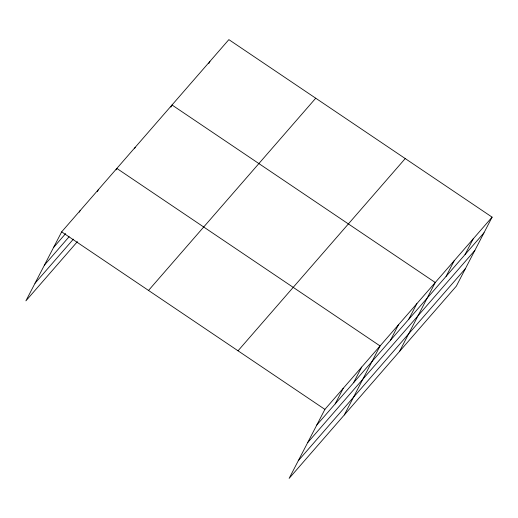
<?xml version="1.0" encoding="UTF-8"?>
<svg xmlns="http://www.w3.org/2000/svg" width="518" height="518" viewBox="0 0 518 518"><rect width="100%" height="100%" fill="white"/><g stroke="black" fill="none" stroke-linecap="round" stroke-linejoin="round"><path stroke-width="0.78" d="M492.1 217.146L324.896 409.382L289.135 478.373L456.339 286.137L492.1 217.146L228.865 39.627L61.661 231.863L25.9 300.854L77.396 241.647M79.319 212.14L80.057 210.716M97.339 191.705L98.446 189.569M116.103 169.846L116.841 168.421L380.076 345.946L344.315 414.937M134.492 148.698L135.23 147.28M170.908 107.116L172.015 104.986L435.25 282.504L399.488 351.502M208.812 63.546L209.913 61.409M335.185 403.878L343.292 388.235M353.574 382.731L361.681 367.087M390.358 340.436L398.465 324.799M408.754 319.295L416.86 303.652M446.095 276.359L454.202 260.722M465.041 254.571L473.148 238.934M53.555 247.5L65.644 233.605M44.431 265.106L69.127 236.713M35.023 283.249L73.388 239.141M148.53 290.443L315.734 98.206M238.027 350.803L405.231 158.566M316.789 425.025L483.993 232.789M307.666 442.631L474.864 250.395M298.264 460.767L465.462 268.531M61.661 231.863L324.896 409.382"/></g></svg>
